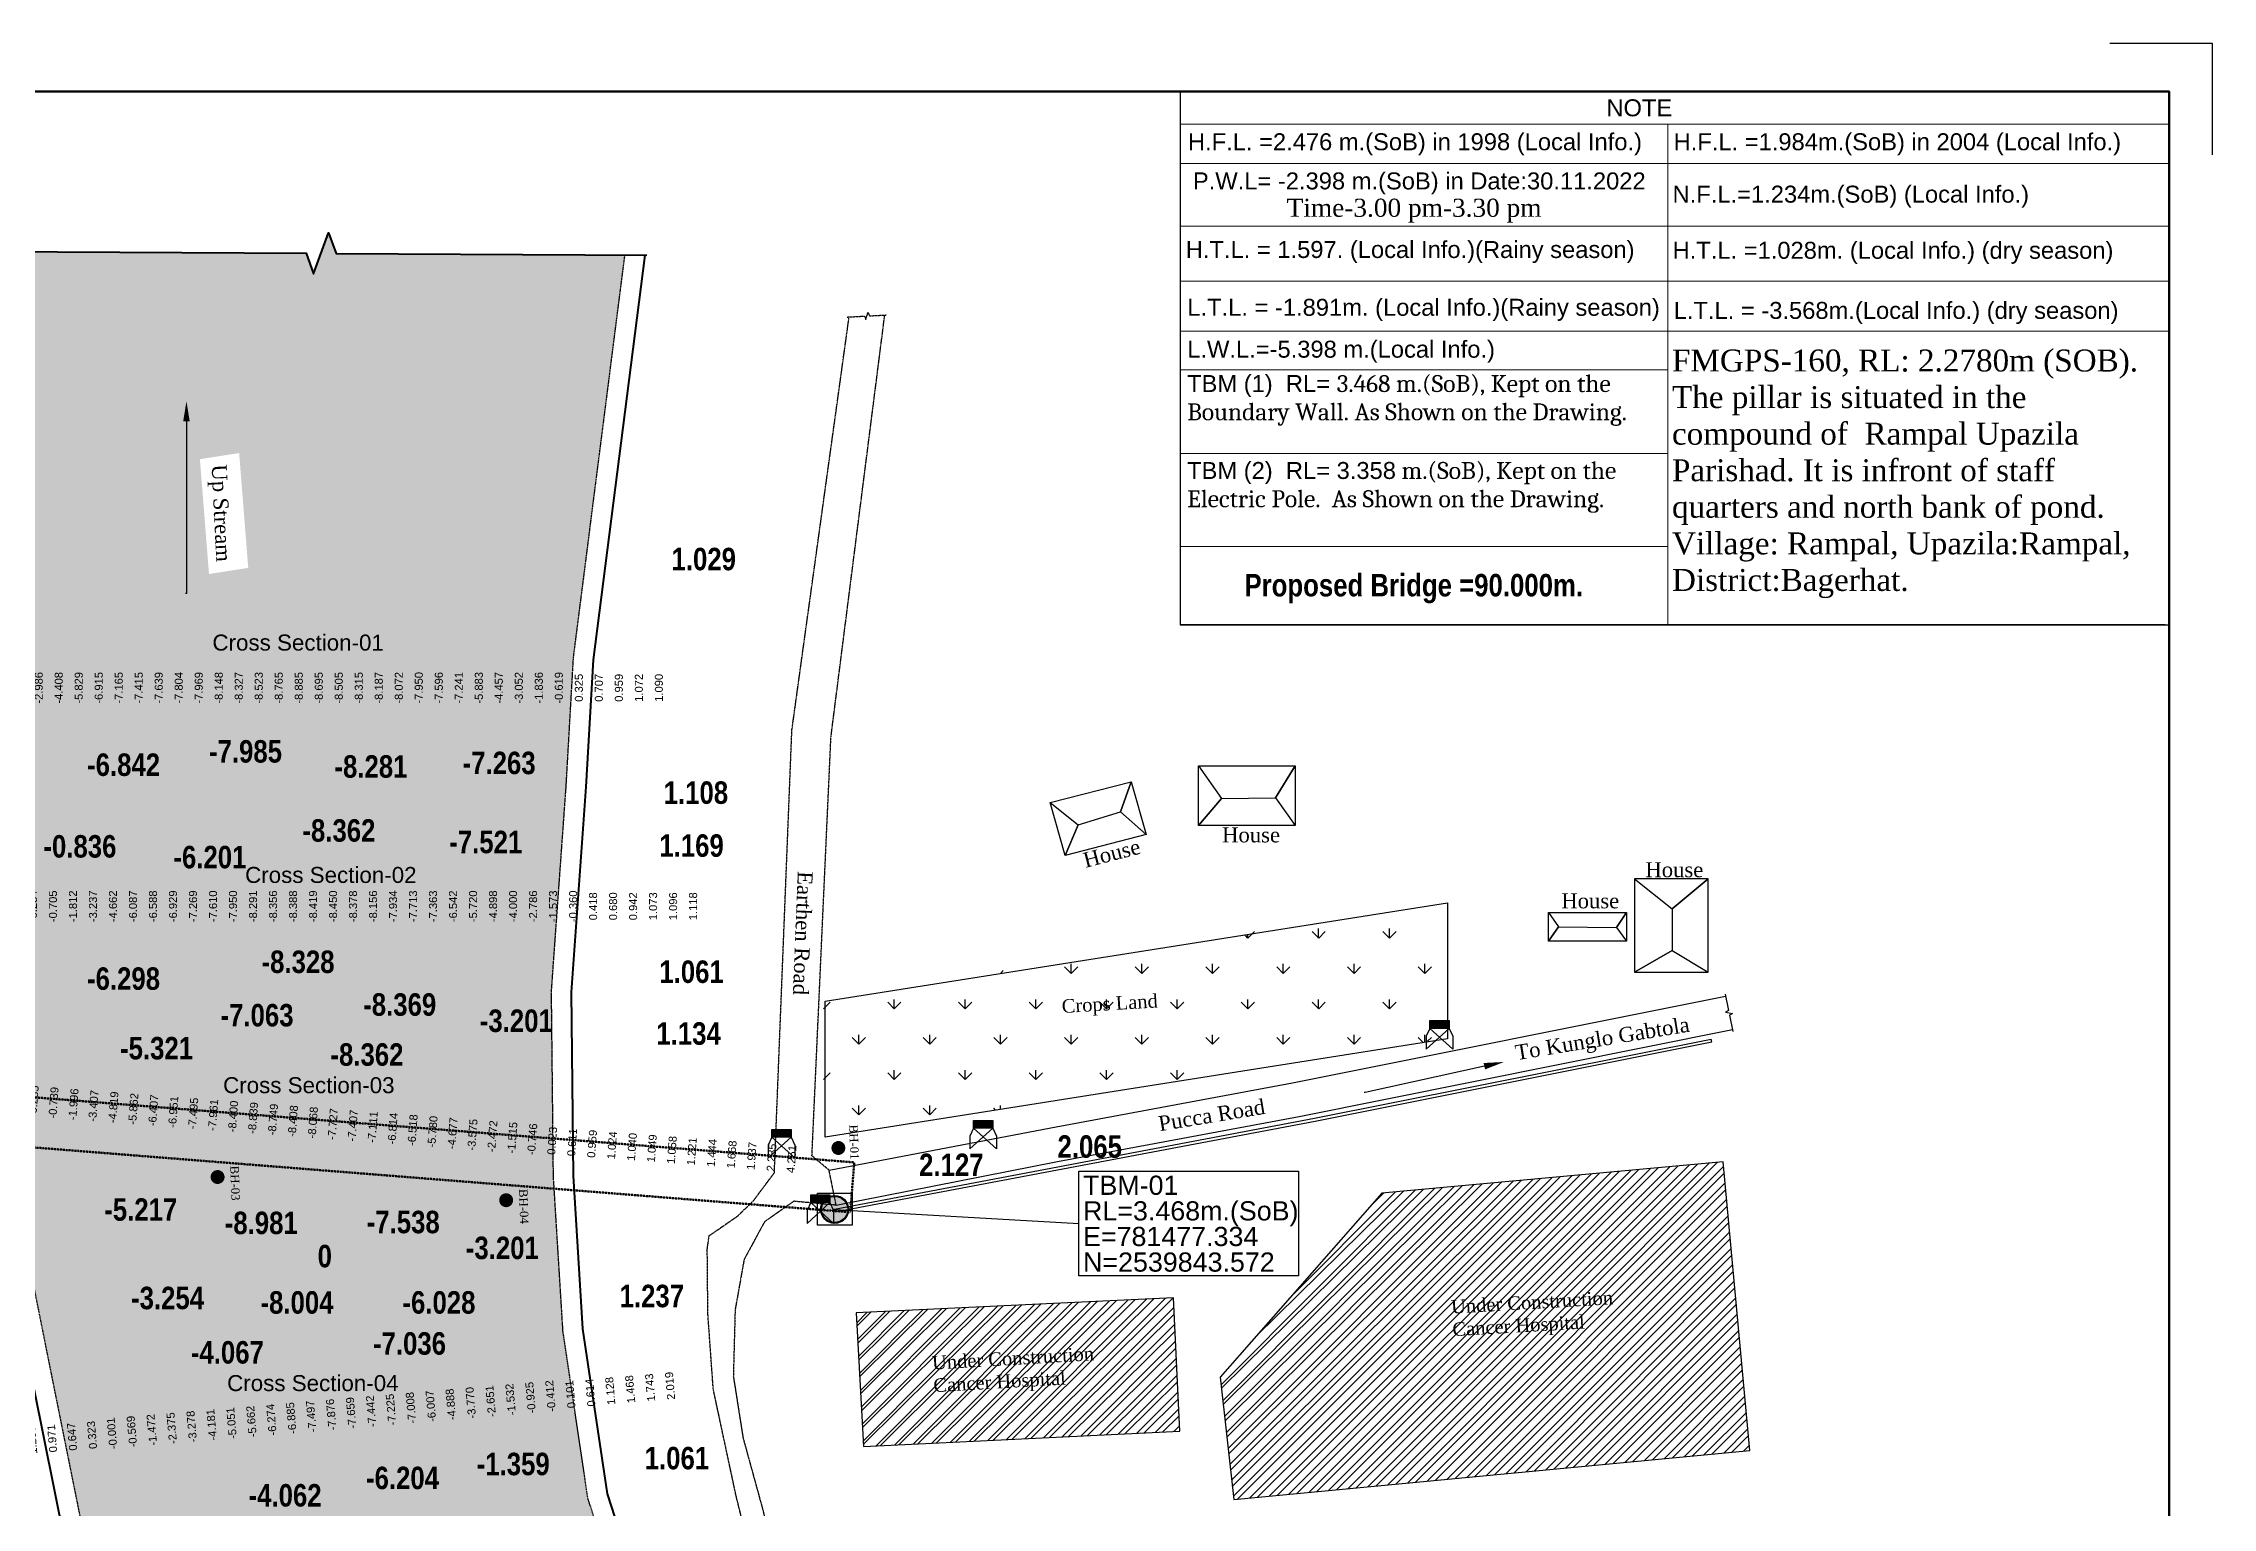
# Model space of a CAD drawing. Header units: inches. Extents: x 215676 to 3518780154, y 2761699 to 325936546.
# Drawn here: x 111641943 to 111858818, y 9724333 to 9870803 of the extents above; entities that cross this region are included whole.
import ezdxf
from ezdxf import colors
from ezdxf.entities.mleader import LeaderData, LeaderLine
from ezdxf.enums import TextEntityAlignment as Align
from ezdxf.math import Vec2, Vec3

# ---------------------------------------------------------------- set-up
doc = ezdxf.new("R2010")
doc.units = ezdxf.units.IN
doc.header["$LTSCALE"] = 20
doc.header["$MEASUREMENT"] = 0
doc.linetypes.add('DASHED', pattern=[0.75, 0.5, -0.25])
doc.linetypes.add('DASHED2', pattern=[0.375, 0.25, -0.125])
for name, color, linetype in [('BM_TBM', 1, 'Continuous'), ('BORE HOLE', 1, 'Continuous'), ('Chainage_TXT', 7, 'Continuous'), ('Crops Land', 74, 'Continuous'), ('ELECTRIC POLE', 1, 'Continuous'), ('proposed', 1, 'Continuous'), ('RL', 1, 'Continuous'), ('Text', 7, 'Continuous')]:
    doc.layers.add(name, color=color, linetype=linetype)
for name, color, linetype, lineweight in [('Boundary wall', 3, 'Continuous', 30), ('BUILDING', 5, 'Continuous', 30), ('KATCHA ROAD', 7, 'Continuous', 20), ('KHAL+RIVER BANK', 160, 'Continuous', 18), ('Pucca Road', 1, 'Continuous', 30), ('SHED', 7, 'Continuous', 30), ('Water Body', 4, 'Continuous', 18), ('Water Line', 4, 'DASHED', 18)]:
    doc.layers.add(name, color=color, linetype=linetype, lineweight=lineweight)
doc.styles.add('MtXpl_Arial_Narrow', font='ARIALNB.TTF')
doc.styles.get("Standard").update_dxf_attribs({"font": 'times.ttf', "height": 1})
doc.styles.add('SWIS', font='times.ttf')
doc.styles.add('text', font='arial.ttf')
doc.styles.add('TR', font='times.ttf')
doc.dimstyles.get("Standard").update_dxf_attribs({"dimtxt": 0.18, "dimasz": 0.18, "dimexe": 0.18, "dimexo": 0.0625, "dimgap": 0.09, "dimtad": 0, "dimtih": 1, "dimtoh": 1, "dimdec": 4, "dimzin": 0, "dimdsep": 46, "dimtxsty": 'Standard', "dimcen": 0.09, "dimadec": 0, "dimazin": 0, "dimtfac": 1, "dimtdec": 4, "dimtofl": 0, "dimtmove": 0, "dimatfit": 3, "dimfxl": 1, "dimtolj": 1, "dimtzin": 0, "dimarcsym": 0})

# ---------------------------------------------------------------- blocks, each defined once
blk = doc.blocks.new('eeee')
at = {"layer": 'ELECTRIC POLE'}
for p, q in [((353314.0216475676, 2673551.64898157), (353315.7394676891, 2673551.64898157)), ((353314.0216475676, 2673550.959405303), (353314.0216475676, 2673551.64898157)), ((353315.7394676891, 2673551.64898157), (353315.7394676891, 2673550.959405303)), ((353314.0216475676, 2673550.959405303), (353313.699718081, 2673550.258974852)), ((353313.699718081, 2673549.118617038), (353315.7394676891, 2673550.959405303)), ((353313.699718081, 2673550.258974852), (353313.699718081, 2673549.118617038)), ((353315.7394676891, 2673550.959405303), (353314.0216475676, 2673550.959405303)), ((353316.0613971761, 2673549.118617038), (353314.0216475676, 2673550.959405303)), ((353315.7394676891, 2673550.959405303), (353316.0613971761, 2673550.258974852)), ((353316.0613971761, 2673550.258974852), (353316.0613971761, 2673549.118617038))]:
    blk.add_line(p, q, dxfattribs=at)
blk.add_solid([(353314.0216475676, 2673551.64898157), (353315.7394676891, 2673551.64898157), (353314.0216475676, 2673550.959405303), (353315.7394676891, 2673550.959405303)], dxfattribs=at)
blk = doc.blocks.new('jhg')
at = {"layer": 'RL', "lineweight": 5, "style": 'text'}
for s, p in [('1.489', (772845.2215620347, 2500598.103621385)), ('1.028', (772847.2215620347, 2500598.103621385)), ('0.568', (772849.2215620347, 2500598.103621385)), ('0.108', (772851.2215620347, 2500598.103621385)), ('-0.863', (772853.2215620347, 2500598.103621385)), ('-1.882', (772855.2215620347, 2500598.103621385)), ('-2.986', (772857.2215620347, 2500598.103621385)), ('-4.408', (772859.2215620347, 2500598.103621385)), ('-5.829', (772861.2215620347, 2500598.103621385)), ('-6.915', (772863.2215620347, 2500598.103621385)), ('-7.165', (772865.2215620347, 2500598.103621385)), ('-7.415', (772867.2215620347, 2500598.103621385)), ('-7.639', (772869.2215620347, 2500598.103621385)), ('-7.804', (772871.2215620347, 2500598.103621385)), ('-7.969', (772873.2215620347, 2500598.103621385)), ('-8.148', (772875.2215620347, 2500598.103621385)), ('-8.327', (772877.2215620347, 2500598.103621385)), ('-8.523', (772879.2215620347, 2500598.103621385)), ('-8.765', (772881.2215620347, 2500598.103621385)), ('-8.885', (772883.2215620347, 2500598.103621385)), ('-8.695', (772885.2215620347, 2500598.103621385)), ('-8.505', (772887.2215620347, 2500598.103621385)), ('-8.315', (772889.2215620347, 2500598.103621385)), ('-8.187', (772891.2215620347, 2500598.103621385)), ('-8.072', (772893.2215620347, 2500598.103621385)), ('-7.950', (772895.2215620347, 2500598.103621385)), ('-7.596', (772897.2215620347, 2500598.103621385)), ('-7.241', (772899.2215620347, 2500598.103621385)), ('-5.883', (772901.2215620347, 2500598.103621385)), ('-4.457', (772903.2215620347, 2500598.103621385)), ('-3.052', (772905.2215620347, 2500598.103621385)), ('-1.836', (772907.2215620347, 2500598.103621385)), ('-0.619', (772909.2215620347, 2500598.103621385)), ('0.325', (772911.2215620347, 2500598.103621385)), ('0.707', (772913.2215620347, 2500598.103621385)), ('0.959', (772915.2215620347, 2500598.103621385)), ('1.072', (772917.2215620347, 2500598.103621385)), ('1.090', (772919.2215620347, 2500598.103621385))]:
    blk.add_text(s, height=0.8, rotation=90, dxfattribs=at).set_placement(p, align=Align.MIDDLE_CENTER)
blk = doc.blocks.new('zxbzcbzb')
at = {"layer": 'RL', "lineweight": 5, "style": 'text'}
for s, p in [('1.044', (772845.8975965708, 2500599.668045709)), ('1.389', (772847.8975965708, 2500599.668045709)), ('1.733', (772849.8975965708, 2500599.668045709)), ('0.709', (772851.8975965708, 2500599.668045709)), ('0.137', (772853.8975965708, 2500599.668045709)), ('-0.284', (772855.8975965708, 2500599.668045709)), ('-0.705', (772857.8975965708, 2500599.668045709)), ('-1.812', (772859.8975965708, 2500599.668045709)), ('-3.237', (772861.8975965708, 2500599.668045709)), ('-4.662', (772863.8975965708, 2500599.668045709)), ('-6.087', (772865.8975965708, 2500599.668045709)), ('-6.588', (772867.8975965708, 2500599.668045709)), ('-6.929', (772869.8975965708, 2500599.668045709)), ('-7.269', (772871.8975965708, 2500599.668045709)), ('-7.610', (772873.8975965708, 2500599.668045709)), ('-7.950', (772875.8975965708, 2500599.668045709)), ('-8.291', (772877.8975965708, 2500599.668045709)), ('-8.356', (772879.8975965708, 2500599.668045709)), ('-8.388', (772881.8975965708, 2500599.668045709)), ('-8.419', (772883.8975965708, 2500599.668045709)), ('-8.450', (772885.8975965708, 2500599.668045709)), ('-8.378', (772887.8975965708, 2500599.668045709)), ('-8.156', (772889.8975965708, 2500599.668045709)), ('-7.934', (772891.8975965708, 2500599.668045709)), ('-7.713', (772893.8975965708, 2500599.668045709)), ('-7.363', (772895.8975965708, 2500599.668045709)), ('-6.542', (772897.8975965708, 2500599.668045709)), ('-5.720', (772899.8975965708, 2500599.668045709)), ('-4.898', (772901.8975965708, 2500599.668045709)), ('-4.000', (772903.8975965708, 2500599.668045709)), ('-2.786', (772905.8975965708, 2500599.668045709)), ('-1.573', (772907.8975965708, 2500599.668045709)), ('-0.360', (772909.8975965708, 2500599.668045709)), ('0.418', (772911.8975965708, 2500599.668045709)), ('0.680', (772913.8975965708, 2500599.668045709)), ('0.942', (772915.8975965708, 2500599.668045709)), ('1.073', (772917.8975965708, 2500599.668045709)), ('1.096', (772919.8975965708, 2500599.668045709)), ('1.118', (772921.8975965708, 2500599.668045709))]:
    blk.add_text(s, height=0.8, rotation=90, dxfattribs=at).set_placement(p, align=Align.MIDDLE_CENTER)
blk = doc.blocks.new('sdbfndn')
at = {"layer": 'RL', "lineweight": 5, "style": 'text'}
for s, p in [('2.169', (772886.1474310823, 2500595.00364748)), ('1.720', (772888.1474310823, 2500595.00364748)), ('0.913', (772890.1474310823, 2500595.00364748)), ('0.270', (772892.1474310823, 2500595.00364748)), ('-0.235', (772894.1474310823, 2500595.00364748)), ('-0.739', (772896.1474310823, 2500595.00364748)), ('-1.996', (772898.1474310823, 2500595.00364748)), ('-3.407', (772900.1474310823, 2500595.00364748)), ('-4.819', (772902.1474310823, 2500595.00364748)), ('-5.862', (772904.1474310823, 2500595.00364748)), ('-6.407', (772906.1474310823, 2500595.00364748)), ('-6.951', (772908.1474310823, 2500595.00364748)), ('-7.495', (772910.1474310823, 2500595.00364748)), ('-7.961', (772912.1474310823, 2500595.00364748)), ('-8.400', (772914.1474310823, 2500595.00364748)), ('-8.839', (772916.1474310823, 2500595.00364748)), ('-8.749', (772918.1474310823, 2500595.00364748)), ('-8.408', (772920.1474310823, 2500595.00364748)), ('-8.068', (772922.1474310823, 2500595.00364748)), ('-7.727', (772924.1474310823, 2500595.00364748)), ('-7.407', (772926.1474310823, 2500595.00364748)), ('-7.111', (772928.1474310823, 2500595.00364748)), ('-6.814', (772930.1474310823, 2500595.00364748)), ('-6.518', (772932.1474310823, 2500595.00364748)), ('-5.780', (772934.1474310823, 2500595.00364748)), ('-4.677', (772936.1474310823, 2500595.00364748)), ('-3.575', (772938.1474310823, 2500595.00364748)), ('-2.472', (772940.1474310823, 2500595.00364748)), ('-1.515', (772942.1474310823, 2500595.00364748)), ('-0.746', (772944.1474310823, 2500595.00364748)), ('0.023', (772946.1474310823, 2500595.00364748)), ('0.611', (772948.1474310823, 2500595.00364748)), ('0.959', (772950.1474310823, 2500595.00364748)), ('1.024', (772952.1474310823, 2500595.00364748)), ('1.040', (772954.1474310823, 2500595.00364748)), ('1.049', (772956.1474310823, 2500595.00364748)), ('1.058', (772958.1474310823, 2500595.00364748)), ('1.221', (772960.1474310823, 2500595.00364748)), ('1.444', (772962.1474310823, 2500595.00364748)), ('1.668', (772964.1474310823, 2500595.00364748)), ('1.937', (772966.1474310823, 2500595.00364748)), ('2.235', (772968.1474310823, 2500595.00364748)), ('4.251', (772970.1474310823, 2500595.00364748))]:
    blk.add_text(s, height=0.8, rotation=90, dxfattribs=at).set_placement(p, align=Align.MIDDLE_CENTER)
blk = doc.blocks.new('dfgnfgjm')
at = {"layer": 'RL', "lineweight": 5, "style": 'text'}
for s, p in [('1.809', (773051.0267442473, 2500607.305582792)), ('1.860', (773053.0267442473, 2500607.305582792)), ('1.765', (773055.0267442473, 2500607.305582792)), ('1.512', (773057.0267442473, 2500607.305582792)), ('1.260', (773059.0267442473, 2500607.305582792)), ('0.971', (773061.0267442473, 2500607.305582792)), ('0.647', (773063.0267442473, 2500607.305582792)), ('0.323', (773065.0267442473, 2500607.305582792)), ('-0.001', (773067.0267442473, 2500607.305582792)), ('-0.569', (773069.0267442473, 2500607.305582792)), ('-1.472', (773071.0267442473, 2500607.305582792)), ('-2.375', (773073.0267442473, 2500607.305582792)), ('-3.278', (773075.0267442473, 2500607.305582792)), ('-4.181', (773077.0267442473, 2500607.305582792)), ('-5.051', (773079.0267442473, 2500607.305582792)), ('-5.662', (773081.0267442473, 2500607.305582792)), ('-6.274', (773083.0267442473, 2500607.305582792)), ('-6.885', (773085.0267442473, 2500607.305582792)), ('-7.497', (773087.0267442473, 2500607.305582792)), ('-7.876', (773089.0267442473, 2500607.305582792)), ('-7.659', (773091.0267442473, 2500607.305582792)), ('-7.442', (773093.0267442473, 2500607.305582792)), ('-7.225', (773095.0267442473, 2500607.305582792)), ('-7.008', (773097.0267442473, 2500607.305582792)), ('-6.007', (773099.0267442473, 2500607.305582792)), ('-4.888', (773101.0267442473, 2500607.305582792)), ('-3.770', (773103.0267442473, 2500607.305582792)), ('-2.651', (773105.0267442473, 2500607.305582792)), ('-1.532', (773107.0267442473, 2500607.305582792)), ('-0.925', (773109.0267442473, 2500607.305582792)), ('-0.412', (773111.0267442473, 2500607.305582792)), ('0.101', (773113.0267442473, 2500607.305582792)), ('0.614', (773115.0267442473, 2500607.305582792)), ('1.128', (773117.0267442473, 2500607.305582792)), ('1.468', (773119.0267442473, 2500607.305582792)), ('1.743', (773121.0267442473, 2500607.305582792)), ('2.019', (773123.0267442473, 2500607.305582792))]:
    blk.add_text(s, height=0.8, rotation=90, dxfattribs=at).set_placement(p, align=Align.MIDDLE_CENTER)

msp = doc.modelspace()

# ---------------------------------------------------------------- hatches: boundary and pattern name
at = {"layer": 'BM_TBM', "ltscale": 0.2}
h = msp.add_hatch(color=2, dxfattribs=at)
h.set_gradient(color1=(255, 255, 0), color2=(255, 255, 92), one_color=1, tint=0.6800000071525574)
edge = h.paths.add_edge_path()
edge.add_ellipse((111721049.3174133, 9754161.966287613), major_axis=(941.6691610913823, 941.6691610913823), ratio=0.9999999985270128, start_angle=0, end_angle=360)
h = msp.add_hatch(color=2, dxfattribs=at)
h.set_gradient(color1=(255, 255, 0), color2=(255, 255, 92), one_color=1, tint=0.6800000071525574)
edge = h.paths.add_edge_path()
edge.add_ellipse((111721049.3174133, 9754161.966287613), major_axis=(941.6691610913823, 941.6691610913823), ratio=0.9999999985270128, start_angle=0, end_angle=360)
at = {"layer": 'BORE HOLE', "ltscale": 0.2}
for points in [[(111722069.2808838, 9760576.304754257, 1), (111720783.1022797, 9760041.692424774, 1)], [(111660003.0333252, 9757671.02460289, 1), (111658716.8547211, 9757136.412275314, 1)], [(111688853.068573, 9755349.62006569, 1), (111687566.8899841, 9754815.007738113, 1)]]:
    msp.add_hatch(color=256, dxfattribs=at).paths.add_polyline_path(points)
at = {"layer": 'BUILDING', "lineweight": 20, "ltscale": 0.2}
h = msp.add_hatch(dxfattribs=at)
h.set_pattern_fill('ANSI32', color=256, scale=3371.745232298785, style=0)
h.set_pattern_definition([(45, (-660730576.6825867, -2490816972.033711), (-894.0689693219556, 894.0689693219558), []), (45, (-660729980.6365967, -2490816972.033711), (-894.0689693219556, 894.0689693219558), [])])
h.paths.add_polyline_path([(111759608.5229797, 9737397.48277855), (111760951.9793549, 9725147.080919266), (111812555.9461975, 9730046.570159912), (111809877.1546326, 9758918.60729599), (111775748.4402771, 9755788.650218964)])
h.paths.add_polyline_path([(111754928.5717926, 9745335.633499146), (111723201.3154907, 9743814.675876617), (111723925.3275146, 9730450.742788315), (111755569.4224854, 9731967.454439163)])
h.paths.add_polyline_path([(111782494.0540382, 9740615.70605106), (111799047.2343942, 9741584.71544298), (111798744.086414, 9746763.26503442), (111782190.906058, 9745794.255642502)], flags=24)
h.paths.add_polyline_path([(111730602.3439857, 9735015.903473089), (111747155.5243417, 9735984.912865007), (111746852.3763615, 9741163.462456448), (111730299.1960055, 9740194.45306453)], flags=24)
at = {"layer": 'Crops Land'}
h = msp.add_hatch(dxfattribs=at)
h.set_pattern_fill('GRASS', color=256, scale=5000)
h.set_pattern_definition([(90, (-660730576.6825867, -2490816972.033711), (-3535.533904999999, 3535.533904999999), [937.5, -6133.567814999999]), (45, (-660730576.6825867, -2490816972.033711), (-3535.533905932738, 3535.533905932738), [937.5000000000001, -4062.5]), (135, (-660730576.6825867, -2490816972.033711), (-3535.533905932738, -3535.533905932738), [937.5, -4062.5])])
h.paths.add_polyline_path([(111782333.7124176, 9771237.489147186), (111782333.7124176, 9784828.060518265), (111720106.0602264, 9774996.582492828), (111720106.0602264, 9761406.011119843)])
h.paths.add_polyline_path([(111743431.5785851, 9772977.82337664), (111753491.2879848, 9773566.710386796), (111753322.157511, 9776455.895218039), (111743262.4481113, 9775867.008207886)], flags=24)
at = {"layer": 'Water Line', "linetype": 'Continuous', "lineweight": 9, "ltscale": 15, "true_color": 0x7aafdf}
h = msp.add_hatch(dxfattribs=at)
h.set_pattern_fill('ANSI33', color=143, scale=8000, angle=25)
h.set_pattern_definition([(70, (-660730576.6825867, -2490816972.033711), (-1879.385241571816, 684.0402866513374), []), (70, (-660729294.9698181, -2490816374.361236), (-1879.385241571816, 684.0402866513374), [999.9999999999994, -499.9999999999997])])
h.paths.add_polyline_path([(111694939.315155, 9809330.840049744), (111700083.8674011, 9849621.276807785), (111671199.6045074, 9849793.24356842), (111670461.8857269, 9851858.280269623), (111668937.3764648, 9847746.067491531), (111668199.6576843, 9849811.104196548), (111639320.6321259, 9849983.039773941), (111637332.7945251, 9836531.694864273), (111635711.8152924, 9825934.882738113), (111635015.9452057, 9806613.125392914), (111635978.5250854, 9789523.492193222), (111637499.9219818, 9767864.14389038), (111637669.608963, 9766738.808555603), (111692884.1361389, 9762436.077093124), (111692741.0758972, 9775972.038354874), (111694214.0698242, 9796565.472057343)])
h.paths.add_polyline_path([(111692884.1361389, 9762436.077093124), (111637669.608963, 9766738.808555603), (111638646.5597229, 9760259.836639404), (111693072.5801239, 9755265.654556274), (111692936.6510162, 9757467.265529633)])
h.paths.add_polyline_path([(111693072.5801239, 9755265.654556274), (111638646.5597229, 9760259.836639404), (111639922.6518097, 9751797.0099926), (111646000.7222595, 9721604.166679382), (111651226.9742584, 9700990.488700867), (111662508.658844, 9675763.399915695), (111676477.9770508, 9652787.604421616), (111697356.9012756, 9659823.447898865), (111698725.6638641, 9658110.236135483), (111698831.0604858, 9662494.67611885), (111700199.8231049, 9660781.464351654), (111721106.4894562, 9667826.656461716), (111709641.8712006, 9690493.06571579), (111701048.2587433, 9710809.10708046), (111696385.2303314, 9725253.883619308), (111693891.9588928, 9741994.37477684)])
h.paths.add_polyline_path([(111657590.9746094, 9829209.261379242), (111658501.6226044, 9817722.596906662), (111662424.55513, 9818335.010246277), (111661513.9071198, 9829821.674718857)], flags=16)

# ---------------------------------------------------------------- linework, layer by layer
at = {"lineweight": 25}
for p, q in [((111854476.8318939, 9865983.740962982, 1.452741127394574e-06), (111755590.9600372, 9865982.83161354, 1.452741127394574e-06)), ((111755590.9600372, 9865982.83161354, 1.452741127394574e-06), (111755591.4702759, 9812644.736820221, 1.452741127394574e-06)), ((111854477.3421326, 9812645.646169662, 1.452741127394574e-06), (111854476.8318939, 9865983.740962982, 1.452741127394574e-06)), ((111755591.4702759, 9812644.736820221, 1.452741127394574e-06), (111854477.3421326, 9812645.646169662, 1.452741127394574e-06))]:
    msp.add_line(p, q, dxfattribs=at)
at = {"lineweight": 15}
for p, q in [((111755590.9912109, 9862731.495965958, 1.488188772214016e-06), (111854476.8618622, 9862732.4053154, 1.488188772214016e-06)), ((111804340.9180603, 9862731.9439888, 1.488188772214016e-06), (111804341.1478424, 9835707.571079254, 1.488188772214016e-06)), ((111755591.0262909, 9858794.970968246, 1.488188772214016e-06), (111854476.8981476, 9858795.88031578, 1.488188772214016e-06)), ((111755591.0841217, 9852520.792390823, 1.488188772214016e-06), (111854476.9559784, 9852521.701742172, 1.488188772214016e-06)), ((111755591.1348724, 9847014.590373993, 1.488188772214016e-06), (111854477.0067291, 9847015.499725342, 1.488188772214016e-06)), ((111755591.1809998, 9842010.64919281, 1.488188772214016e-06), (111854477.0528564, 9842011.558542252, 1.488188772214016e-06)), ((111755591.2296448, 9838157.376276016, 1.488188772214016e-06), (111804341.1252441, 9838157.8520298, 1.488188772214016e-06)), ((111804341.1478424, 9835707.571079254, 1.488188772214016e-06), (111804341.3604279, 9812645.184843063, 1.488188772214016e-06)), ((111755591.3068085, 9829787.353002548, 1.488188772214016e-06), (111804341.2024078, 9829787.82875824, 1.488188772214016e-06)), ((111755591.3782654, 9820474.239494324, 1.488188772214016e-06), (111804341.2882538, 9820474.715244293, 1.488188772214016e-06))]:
    msp.add_line(p, q, dxfattribs=at)
msp.add_lwpolyline([(111501676.8319092, 9616503.740961075), (111854476.8318939, 9616503.740961075), (111854476.8318939, 9865983.740962982), (111501676.8319092, 9865983.740962982)], close=True)
at = {"lineweight": 50}
msp.add_lwpolyline([(111501676.8319092, 9616503.740961075), (111854476.8318939, 9616503.740961075), (111854476.8318939, 9865983.740962982), (111501676.8319092, 9865983.740962982)], close=True, dxfattribs=at)
at = {"lineweight": 25}
msp.add_lwpolyline([(111755590.7914581, 9812646.2206707), (111854057.7532196, 9812645.983415604), (111755590.7914734, 9812646.2206707), (111828006.9333801, 9812646.04618454)], dxfattribs=at)
at = {"elevation": -10495.00355915564}
msp.add_lwpolyline([(111745461.0584259, 9757982.837230682), (111767418.5522461, 9757982.837230682), (111767418.5522461, 9747528.547037125), (111745461.0584259, 9747528.547037125)], close=True, dxfattribs=at)
at = {"layer": 'BM_TBM', "elevation": -8464.184627298235}
msp.add_lwpolyline([(111719349.1511078, 9755780.5278759), (111722792.1306763, 9755780.5278759), (111722792.1306763, 9752585.232095718), (111719349.1511078, 9752585.232095718)], close=True, dxfattribs=at)
at = {"layer": 'BM_TBM'}
for major_axis, ratio, start_param, end_param in [((941.6691610913823, 941.6691610913823), 0.9999999985270126, 5.497787143045644, 11.78097245022523), ((941.6691610913823, 941.6691610913823), 0.9999999985270126, 5.497787143045644, 11.78097245022523), ((-987.5904524701356, 987.5904524701365), 0.9999999992006499, 3.926990817386916, 10.2101761245665), ((-987.5904524701356, 987.5904524701365), 0.9999999992006499, 3.926990817386916, 10.2101761245665), ((972.2833554080814, 972.2833554080814), 0.999999998828293, 5.497787143196285, 11.78097245037587), ((972.2833554080814, 972.2833554080814), 0.999999998828293, 5.497787143196285, 11.78097245037587), ((956.9762582384941, 956.9762582384941), 0.9999999986687579, 5.497787143116517, 11.7809724502961), ((956.9762582384941, 956.9762582384941), 0.9999999986687579, 5.497787143116517, 11.7809724502961), ((-926.3620634861194, 926.3620634861194), 0.9999999998729082, 3.926990817050788, 10.21017612423037), ((-926.3620634861194, 926.3620634861194), 0.9999999998729082, 3.926990817050788, 10.21017612423037)]:
    msp.add_ellipse((111721049.3174133, 9754161.966287613, 3468), major_axis=major_axis, ratio=ratio, start_param=start_param, end_param=end_param, dxfattribs=at)
msp.add_point((111721049.3174133, 9754161.966287613, 3468), dxfattribs=at)
msp.add_point((111721049.3174133, 9754161.966287613, 3468), dxfattribs=at)
at = {"layer": 'Boundary wall', "lineweight": 30}
msp.add_lwpolyline([(111808686.3244781, 9771169.020820618), (111769033.6733246, 9763249.033391953), (111721048.9701691, 9754161.771505356), (111721095.4879303, 9753916.137432098), (111769081.4165649, 9763003.631399155), (111808735.2908325, 9770923.86312294)], close=True, dxfattribs=at)
at = {"layer": 'BUILDING', "lineweight": 30}
for points in [[(111775748.4402771, 9755788.650218964), (111759608.5229797, 9737397.48277855), (111760951.9793549, 9725147.080919266), (111812555.9461975, 9730046.570159912), (111809877.1546326, 9758918.60729599)], [(111754928.5717926, 9745335.633499146), (111723201.3154907, 9743814.675876617), (111723925.3275146, 9730450.742788315), (111755569.4224854, 9731967.454439163), (111754928.5717926, 9745335.633499146)]]:
    msp.add_lwpolyline(points, close=True, dxfattribs=at)
at = {"layer": 'Crops Land'}
msp.add_lwpolyline([(111720106.0602264, 9774996.582492828), (111782333.7124176, 9784828.060518265), (111782333.7124176, 9771237.489147186), (111720106.0602264, 9761406.011119843)], close=True, dxfattribs=at)
at = {"layer": 'Defpoints', "color": 1, "linetype": 'Continuous', "lineweight": 30}
msp.add_lwpolyline([(111858813.1112366, 9859649.615610123), (111858817.8120422, 9870799.120941162), (111848553.3614197, 9870803.448589325)], dxfattribs=at)
at = {"layer": 'KATCHA ROAD', "linetype": 'DASHED2', "lineweight": 25, "ltscale": 2}
for points in [[(111715023.9141541, 9757831.5287323), (111716775.3464813, 9802089.468362808), (111722497.8812408, 9843438.507169724)], [(111721204.6319427, 9754586.843746185), (111720491.4112244, 9758099.226015091), (111718784.5615234, 9759519.680210114), (111720681.4407806, 9801405.21446991), (111726060.7208252, 9843625.850271225)], [(111722318.1295624, 9843429.055376053), (111724029.6459351, 9843519.051225662), (111724172.5072327, 9843182.65409851), (111724386.0948181, 9843881.703344345), (111724528.956131, 9843545.306217194), (111726240.4725037, 9843635.30206871)]]:
    msp.add_lwpolyline(points, dxfattribs=at)
at = {"layer": 'KATCHA ROAD', "linetype": 'DASHED2', "lineweight": 25, "ltscale": 2, "elevation": 10989}
for points in [[(111713313.908905, 9717027.60216713), (111711195.5252228, 9725535.142799377), (111708915.6647644, 9736187.915878296), (111708379.2227783, 9743711.428819656), (111708315.0913849, 9750195.888486862), (111708504.2383728, 9751532.877796173), (111711329.3214569, 9753482.260658264), (111712898.1255035, 9754984.511592865), (111715023.9141541, 9757831.5287323), (111715023.9141541, 9757831.5287323)], [(111721204.6319427, 9754586.843746185), (111716972.8782959, 9754978.288499832), (111714036.9244232, 9752924.29363823), (111711999.6998596, 9749159.531217575), (111711100.4988556, 9744127.82469368), (111710922.0157166, 9737475.400190353), (111711893.4847565, 9731301.48587799), (111713867.7683105, 9724118.310438156), (111715459.9329224, 9717583.816057205), (111729764.4389496, 9680416.059173584)]]:
    msp.add_lwpolyline(points, dxfattribs=at)
at = {"layer": 'KHAL+RIVER BANK', "lineweight": 40, "ltscale": 15}
for points in [[(111637120.6916046, 9849996.137447357), (111668199.6576843, 9849811.104196548), (111668937.3764648, 9847746.067491531), (111670461.8857269, 9851858.280269623), (111671199.6045074, 9849793.24356842), (111702278.5705872, 9849608.210315704)], [(111674535.3417511, 9652132.969259262), (111660734.3174286, 9674831.966287613), (111649330.7424774, 9700331.615362167), (111644049.8557739, 9721160.786598206), (111637952.3147125, 9751450.350391388), (111635510.4135437, 9767644.625144958), (111633982.4696198, 9789397.180496216), (111633013.9178925, 9806592.837522507), (111633717.2833252, 9826122.712844849), (111635355.0238647, 9836829.09859848), (111637300.6884003, 9849995.06580925)], [(111723021.3825989, 9668471.942991257), (111711457.3174286, 9691334.966287613), (111702924.5184479, 9711507.2393322), (111698339.136795, 9725711.48761177), (111695882.8433838, 9742203.698368073), (111694935.9992371, 9757539.504383087), (111694741.8310242, 9775911.1593647), (111696210.0186615, 9796437.398059845), (111696932.1089783, 9809147.233253479), (111702098.5737915, 9849609.281951904)]]:
    msp.add_lwpolyline(points, dxfattribs=at)
at = {"layer": 'proposed', "linetype": 'DASHED', "lineweight": 100, "ltscale": 2, "elevation": 3468}
msp.add_lwpolyline([(111632896.1717682, 9761006.32604599), (111722614.0160675, 9753885.342147827), (111723009.626297, 9758869.666830063), (111633291.7819824, 9765990.650730133)], close=True, dxfattribs=at)
at = {"layer": 'Pucca Road', "ltscale": 0.5, "elevation": 9024}
for points in [[(111720491.4112244, 9758099.226015091), (111742658.2411957, 9762315.82682991), (111766820.0644989, 9766833.875331879), (111810111.2937164, 9775505.858009338)], [(111810074.3844147, 9775682.033216476), (111810411.6596985, 9774072.153215408), (111810101.1540833, 9773879.387468338), (111810824.6911774, 9773775.543384552), (111810514.1855469, 9773582.777639389), (111810851.4608307, 9771972.897636414)], [(111721204.6319427, 9754586.843746185), (111743331.3901062, 9758953.083869934), (111767498.7317505, 9763472.16424942), (111810814.5515289, 9772149.072843552)]]:
    msp.add_lwpolyline(points, dxfattribs=at)
at = {"layer": 'SHED', "lineweight": 30}
for points in [[(111757431.1480408, 9798536.163930893), (111767089.513092, 9798536.163930893), (111767089.513092, 9792567.484294891), (111757431.1480408, 9792567.484294891)], [(111742595.0976105, 9794855.47977829), (111750697.8913422, 9796944.517417908), (111752192.4854889, 9791656.000545502), (111744089.6917572, 9789566.962903976)], [(111808371.209549, 9787227.670322418), (111801022.015152, 9787227.670322418), (111801022.015152, 9777894.179327011), (111808371.209549, 9777894.179327011)], [(111792427.1841583, 9783867.612451553), (111800212.3583069, 9783867.612451553), (111800212.3583069, 9781005.344537735), (111792427.1841583, 9781005.344537735)]]:
    msp.add_lwpolyline(points, close=True, dxfattribs=at)
for points in [[(111757431.1480408, 9798536.163930893), (111759744.2478943, 9795282.595445633), (111757431.1480408, 9792567.484294891), (111759744.2478943, 9795282.595445633), (111765137.6962433, 9795337.17074585), (111767089.513092, 9798536.163930893), (111765137.6962433, 9795337.17074585), (111767089.513092, 9792567.484294891)], [(111742595.0976105, 9794855.47977829), (111745391.2191772, 9792633.551530838), (111744089.6917572, 9789566.962903976), (111745391.2191772, 9792633.551530838), (111749621.2498779, 9793927.673046112), (111750697.8913422, 9796944.517417908), (111749621.2498779, 9793927.673046112), (111752192.4854889, 9791656.000545502)], [(111801022.015152, 9787227.670322418), (111804799.6024475, 9784233.56072998), (111808371.209549, 9787227.670322418), (111804799.6024475, 9784233.56072998), (111804799.6024475, 9780069.937755585), (111801022.015152, 9777894.179327011), (111804799.6024475, 9780069.937755585), (111808371.209549, 9777894.179327011)], [(111792427.1841583, 9783867.612451553), (111793424.8122559, 9782445.171909332), (111792427.1841583, 9781005.344537735), (111793424.8122559, 9782445.171909332), (111799216.046814, 9782355.811014175), (111800212.3583069, 9783867.612451553), (111799216.046814, 9782355.811014175), (111800212.3583069, 9781005.344537735)]]:
    msp.add_lwpolyline(points, dxfattribs=at)
at = {"layer": 'Water Body', "linetype": 'DASHED2', "lineweight": 30, "ltscale": 15}
for points in [[(111676477.9770508, 9652787.604421616), (111662508.658844, 9675763.399915695), (111651226.9742584, 9700990.488700867), (111646000.7222595, 9721604.166679382), (111639922.6518097, 9751797.0099926), (111637499.9219818, 9767864.14389038), (111635978.5250854, 9789523.492193222), (111635015.9452057, 9806613.125392914), (111635711.8152924, 9825934.882738113), (111637332.7945251, 9836531.694864273), (111639320.6321259, 9849983.039773941)], [(111721106.4894562, 9667826.656461716), (111709641.8712006, 9690493.06571579), (111701048.2587433, 9710809.10708046), (111696385.2303314, 9725253.883619308), (111693891.9588928, 9741994.37477684), (111692936.6510162, 9757467.265529633), (111692741.0758972, 9775972.038354874), (111694214.0698242, 9796565.472057343), (111694939.315155, 9809330.840049744), (111700083.8674011, 9849621.276807785)]]:
    msp.add_lwpolyline(points, dxfattribs=at)

# ---------------------------------------------------------------- block references
at = {"layer": 'Chainage_TXT', "xscale": 1000, "yscale": 1000, "zscale": 1000}
for name, p in [('jhg', (-661215746.6283722, -2490791765.086868)), ('zxbzcbzb', (-661214997.946991, -2490815183.56317))]:
    msp.add_blockref(name, p, dxfattribs=at)
for name, p, rotation in [('sdbfndn', (-849167140.2652893, -2424816811.931709, 17825.1864751212), 355.6388684041351), ('dfgnfgjm', (-446596397.2080383, -2547421301.960557), 4.864204723822248)]:
    msp.add_blockref(name, p, dxfattribs=dict(at, rotation=rotation))
at = {"layer": 'Text', "xscale": 1123.915077434745, "yscale": 1123.915077434745, "zscale": 1123.915077434745}
for p in [(-285314404.0233459, -2995071961.41892, -3.045521168587584e-07), (-285380183.0233459, -2995082840.418921, -3.045521168587584e-07), (-285360031.0233459, -2995081946.418921, -3.045521168587584e-07), (-285376300.0233459, -2995089393.41892, -3.045521168587584e-07)]:
    msp.add_blockref('eeee', p, dxfattribs=at)

# ---------------------------------------------------------------- texts
at = {"color": 6, "lineweight": 13, "style": 'SWIS'}
msp.add_text(' Time-3.00 pm-3.30 pm', height=1807.890457848971, rotation=359.9994752229057, dxfattribs=at).set_placement((111765557.2075043, 9853457.15426445, -0.1415409296114944))
at = {"layer": 'RL', "style": 'MtXpl_Arial_Narrow'}
for s, p in [('1.029', (111704740.791687, 9818096.31065178)), ('-7.985', (111658498.1917725, 9798858.077033997)), ('-6.842', (111646310.9022064, 9797525.077733994)), ('-8.281', (111671041.3157654, 9797347.343130112)), ('-7.263', (111683851.3070984, 9797702.809415817)), ('1.108', (111703958.3262787, 9794730.885303497)), ('-8.362', (111667838.8128662, 9790948.938318253)), ('-7.521', (111682516.9365234, 9789793.67070198)), ('-0.836', (111641943.7458954, 9789358.416282654)), ('-6.201', (111654939.8612213, 9788282.936800003)), ('1.169', (111703524.3027802, 9789434.88088417)), ('-8.328', (111663751.8088379, 9777812.04578209)), ('1.061', (111703524.3027802, 9776817.720026016)), ('-6.298', (111646304.0029755, 9776129.144706726)), ('-7.063', (111659650.4522247, 9772467.950803757)), ('-8.369', (111673916.0542145, 9773536.768632889)), ('-3.201', (111685573.7513123, 9771916.15972519)), ('1.134', (111703225.0069733, 9770640.489179611)), ('-5.321', (111649606.7036133, 9769168.126178741)), ('-8.362', (111670642.0992737, 9768533.401426315)), ('2.065', (111743331.3174133, 9759327.966291428, 2073)), ('2.127', (111729495.7546234, 9757500.923809052)), ('-5.217', (111648025.5957642, 9753029.29852295)), ('-8.981', (111660075.8331146, 9751691.761825562)), ('-7.538', (111674268.3410187, 9751780.93113327)), ('-3.201', (111684176.3145447, 9749195.024131775)), ('0', (111669361.4967957, 9748373.084394455)), ('-3.254', (111650705.93927, 9744182.132772446)), ('1.237', (111699552.7004852, 9744381.716903687)), ('-8.004', (111663648.7865295, 9743736.28623581)), ('-6.028', (111677841.2944489, 9743736.28623581)), ('-4.067', (111656686.4291229, 9738742.813760757)), ('-7.036', (111674895.6783295, 9739634.503919601)), ('-1.359', (111685261.4476471, 9727577.356895447)), ('1.061', (111702059.6778412, 9728164.285800934)), ('-6.204', (111674195.3753357, 9726182.473937988)), ('-4.062', (111662455.1914825, 9724441.581735611))]:
    msp.add_text(s, height=2248.172575987745, rotation=359.9994752229057, dxfattribs=at).set_placement(p)
at = {"layer": 'SHED', "color": 217, "true_color": 0x93278f, "insert": (111804766.3199615, 9840175.739843369), "char_height": 2194.671010990239, "width": 49120.86542600529, "attachment_point": 1, "rotation": 0.0005281156833594521, "style": 'TR'}
msp.add_mtext('FMGPS-160, RL: 2.2780m (SOB). \\P{\\C7;The pillar is situated in the compound of  Rampal Upazila Parishad. It is infront of staff quarters and north bank of pond. Village: Rampal, Upazila:Rampal, District:Bagerhat.}', dxfattribs=at)
at = {"layer": 'Text', "color": 3, "lineweight": 0, "style": 'text'}
msp.add_text('NOTE', height=1697.173087867455, rotation=359.9994752229057, dxfattribs=at).set_placement((111798206.8219147, 9863509.209072113, -0.141540965877951))
at = {"layer": 'Text', "lineweight": 0, "style": 'text'}
for s, p in [('H.F.L. =2.476 m.(SoB) in 1998 (Local Info.)', (111756371.3713379, 9860111.94154358, -0.1415436014430504)), ('H.F.L. =1.984m.(SoB) in 2004 (Local Info.)', (111804928.0261078, 9860111.94154358, -0.1415436014430504)), ('H.T.L. = 1.597. (Local Info.)(Rainy season)', (111756156.1480255, 9849333.758987427, -0.1415409274340362)), ('H.T.L. =1.028m. (Local Info.) (dry season)', (111804825.5319977, 9849255.987289429, -0.1415436326213104)), ('L.T.L. = -1.891m. (Local Info.)(Rainy season)', (111756310.6495819, 9843552.871181488, -0.1415409582880223)), ('L.T.L. = -3.568m.(Local Info.) (dry season)', (111804938.1852722, 9843242.045089722, -0.1415436013836313)), ('L.W.L.=-5.398 m.(Local Info.)', (111756301.6292725, 9839362.713108063, -28955.31700809582))]:
    msp.add_text(s, height=1697.173087867455, rotation=359.9994752229057, dxfattribs=at).set_placement(p)
at = {"layer": 'Text', "color": 6, "lineweight": 0, "style": 'text'}
msp.add_text('P.W.L= -2.398 m.(SoB) in Date:30.11.2022', height=1697.173087867455, rotation=359.9994752229057, dxfattribs=at).set_placement((111756869.9291534, 9856196.612991333, -0.1415436326213104))
at = {"layer": 'Text', "color": 234, "lineweight": 0, "style": 'text'}
msp.add_text('N.F.L.=1.234m.(SoB) (Local Info.)', height=1697.173087867455, rotation=359.9994752229057, dxfattribs=at).set_placement((111804825.5319977, 9854870.590078354, -0.1415436326213104))
at = {"layer": 'Text', "style": 'TR'}
for s, rotation, p in [('Up Stream', 272.7810089976654, (111659512.1612854, 9828688.538902283)), ('House', 14.50167887814438, (111745954.0274658, 9789056.58259964)), ('Earthen Road', 267.7337997931433, (111718121.2418976, 9787986.615922928)), ('To Kunglo Gabtola', 9.379357582566174, (111789107.7991333, 9769828.52346611)), ('Pucca Road', 9.379357582566174, (111753435.4315033, 9762722.78789711))]:
    msp.add_text(s, height=1500, rotation=rotation, dxfattribs=at).set_placement(p, align=Align.MIDDLE_LEFT)
at = {"layer": 'Text', "color": 3, "style": 'MtXpl_Arial_Narrow'}
msp.add_text('Proposed Bridge =90.000m.', height=2248.172575987745, rotation=359.9994752229057, dxfattribs=at).set_placement((111762024.6553497, 9815482.664499283, -2621.346912838768))
at = {"layer": 'Text', "color": 7, "lineweight": 5, "style": 'text'}
for s, p in [('Cross Section-01', (111658843.8608704, 9810065.58829689)), ('Cross Section-02', (111662110.7643127, 9786822.056425095)), ('Cross Section-03', (111659909.6628418, 9765790.591358185)), ('Cross Section-04', (111660313.7774506, 9735991.08449936))]:
    msp.add_text(s, height=1600, rotation=359.991506850945, dxfattribs=at).set_placement(p)
at = {"layer": 'Text', "style": 'TR'}
for p in [(111759791.6282806, 9791629.965959549), (111802108.3418579, 9788146.290939331), (111793700.7559814, 9785032.52926445)]:
    msp.add_text('House', height=1500, dxfattribs=at).set_placement(p, align=Align.MIDDLE_LEFT)
at = {"layer": 'Text', "color": 6, "char_height": 1697.173087867455, "attachment_point": 1, "rotation": 359.99947518796097, "style": 'text'}
for s, insert, width in [('TBM (1) {\\C256; RL= \\Fcambria|c0;3.468 m.(SoB), Kept on the Boundary Wall. As Shown on the Drawing.}', (111756286.3015442, 9837624.903205872, 12489.10623884049), 48076.31786286527), ('TBM (2) {\\C256; RL= 3.358\\Fcambria|c0; m.(SoB), Kept on the Electric Pole.  As Shown on the Drawing.}', (111756286.3863831, 9828928.535800934, 12489.10623849931), 49035.62112044426)]:
    msp.add_mtext(s, dxfattribs=dict(at, insert=insert, width=width))
at = {"layer": 'Text', "attachment_point": 1, "style": 'TR'}
for s, insert, char_height, rotation in [('Crops Land', (111743715.7420807, 9775159.59484291), 1355.448139022587, 3.3502238183543636), ('{\\C6;BH-01}', (111723351.1368561, 9762662.043647766), 850, 272.0751155470803), ('{\\C6;BH-03}', (111661474.9989166, 9758559.876182556), 850, 272.0751155470803), ('{\\C6;BH-04}', (111690335.8466797, 9756230.676710129), 850, 272.0751155470803), ('Under Construction Cancer Hospital', (111782644.2000275, 9745086.842277527), 1355.448139022587, 3.3502238183543636), ('Under Construction Cancer Hospital', (111730752.489975, 9739487.039699554), 1355.448139022587, 3.3502238183543636)]:
    msp.add_mtext_dynamic_manual_height_columns(s, width=19617.59332777001, gutter_width=45000, heights=[0], dxfattribs=dict(at, insert=insert, char_height=char_height, rotation=rotation))
at = {"layer": 'Text', "color": 30, "true_color": 0xf26722, "insert": (111745885.8082428, 9757541.137542725, -10495.00355915564), "char_height": 1920, "width": 23360.58443852942, "attachment_point": 1, "line_spacing_factor": 0.8, "style": 'text'}
msp.add_mtext('{\\C1;TBM-01\\C256;\\PRL=3.468m.(SoB)\\PE=781477.334\\PN=2539843.572}', dxfattribs=at)

# ---------------------------------------------------------------- leaders
msp.add_leader([(111721048.9701691, 9754161.771505356, -13248.58462729823), (111745461.0584259, 9752755.692134857, -13248.58462729823)], dimstyle='Standard', override={"dimgap": 0.09, "dimtad": 0})
at = {"layer": 'Text'}
ml = msp.add_multileader_mtext('Standard', dxfattribs=at)
ml.set_content('', color=256)
ml.set_leader_properties()
ml.build(insert=Vec2(0, 0))
ml.multileader.update_dxf_attribs({"text_right_attachment_type": 6, "dogleg_length": 0.36, "arrow_head_size": 2000})
ctx = ml.context
ctx.base_point, ctx.char_height, ctx.arrow_head_size, ctx.landing_gap_size, ctx.plane_origin = Vec3(111656077.6312713, 9816263.943691254), 1000, 2000, 90, Vec3(111656245.2990875, 9834991.612827301)
ctx.right_attachment, ctx.text_align_type = 6, 2
notes = []
notes.append((ctx, [(1, (1, 1, 0), (111656257.6312714, 9815763.943691254), (-1, 0), 1.396982529655588e-08, [(0, [(111656245.2990875, 9834991.612827301)], 0, [])])]))
ctx.mtext.insert, ctx.mtext.alignment, ctx.mtext.flow_direction = Vec3(111656167.6312714, 9816763.943691254), 3, 5
ml = msp.add_multileader_mtext('Standard', dxfattribs=at)
ml.set_content('', color=256)
ml.set_leader_properties()
ml.build(insert=Vec2(0, 0))
ml.multileader.update_dxf_attribs({"text_right_attachment_type": 6, "dogleg_length": 0.36, "arrow_head_size": 2000})
ctx = ml.context
ctx.base_point, ctx.char_height, ctx.arrow_head_size, ctx.landing_gap_size, ctx.plane_origin = Vec3(111773909.8391571, 9766366.056875229), 1000, 2000, 90, Vec3(111787962.1040192, 9768914.572502136)
ctx.right_attachment, ctx.text_align_type = 6, 2
notes.append((ctx, [(1, (1, 1, 0), (111774089.8391571, 9765866.056875229), (-1, 0), 1.396982529655588e-08, [(0, [(111787962.1040192, 9768914.572502136)], 0, [])])]))
ctx.mtext.insert, ctx.mtext.alignment, ctx.mtext.flow_direction = Vec3(111773999.8391571, 9766866.056875229), 3, 5
for ctx, leaders in notes:
    for number, flags, end, landing, length, lines in leaders:
        leader = LeaderData()
        leader.index, (leader.has_last_leader_line, leader.has_dogleg_vector, leader.attachment_direction) = number, flags
        leader.last_leader_point, leader.dogleg_vector, leader.dogleg_length = Vec3(end), Vec3(landing), length
        for number, points, colour, breaks in lines:
            line = LeaderLine()
            line.index, line.vertices, line.color, line.breaks = number, Vec3.list(points), colors.encode_raw_color(colour), breaks
            leader.lines.append(line)
        ctx.leaders.append(leader)

doc.saveas('drawing.dxf')
